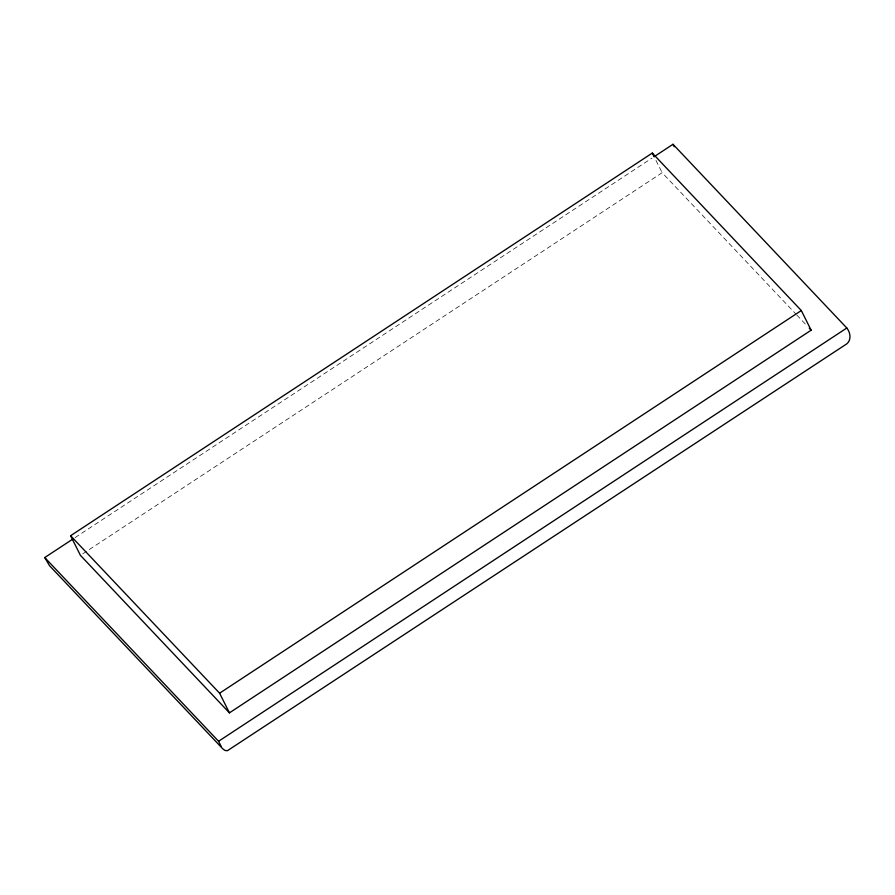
<?xml version="1.0" encoding="UTF-8"?>
<svg xmlns="http://www.w3.org/2000/svg" width="895" height="895" viewBox="0 0 895 895"><rect width="100%" height="100%" fill="white"/><g stroke="black" fill="none" stroke-linecap="round" stroke-linejoin="round"><path stroke-width="0.67" stroke-dasharray="4.47 3.36" d="M75.113 537.582L651.974 158.113M82.765 553.837L662.143 172.713L795.856 314.033M796.807 315.04L806.361 325.142M655.99 160.44L662.143 172.713"/><path stroke-width="1.34" d="M70.593 535.725L652.298 153.067L801.305 310.543L811.138 330.188L229.433 712.845L80.438 555.37L70.593 535.725L219.599 693.2L229.433 712.845M654.312 156.569L672.995 144.285L846.815 328.006C850.966 333.231 851.693 341.566 844.969 345.045L227.408 750.715L225.048 750.469L222.889 748.925L49.527 565.696L44.75 557.551L72.775 539.114M219.599 693.2L801.305 310.543M44.75 557.551L218.581 741.273L846.815 328.006M809.225 328.163L811.138 330.188M672.995 144.285L674.226 146.735M652.298 153.067L654.144 156.748M218.581 741.273L221.043 746.184"/></g></svg>
